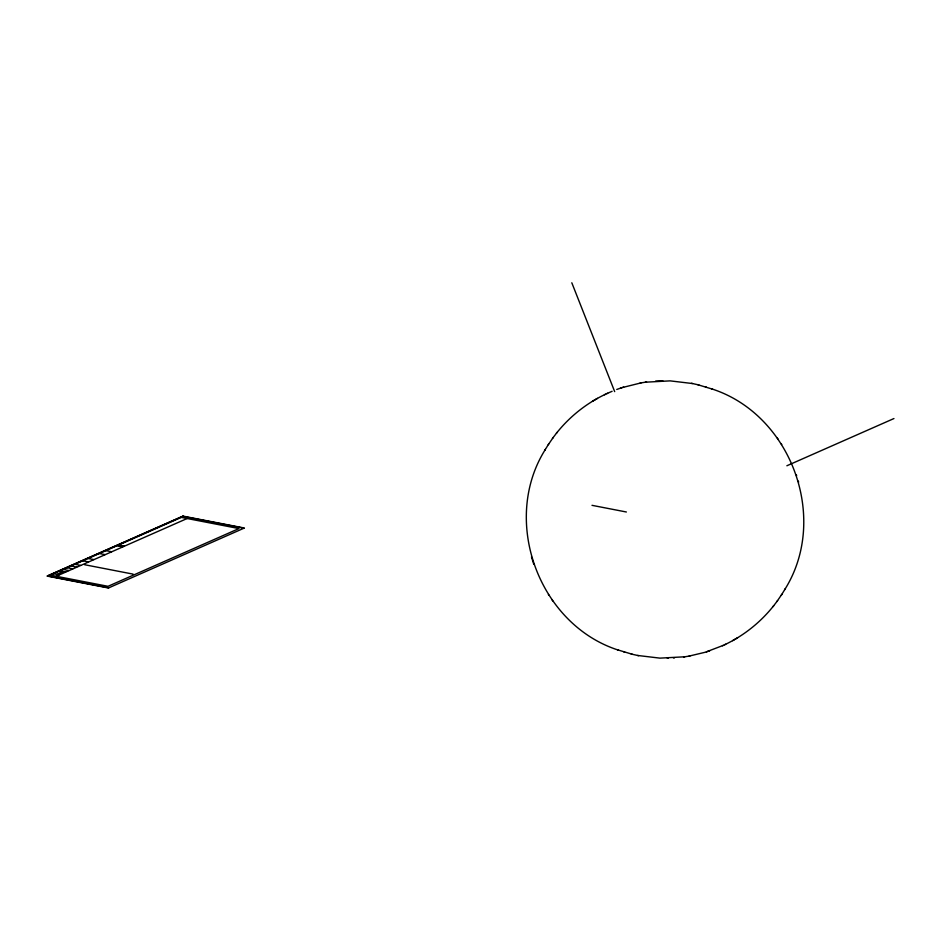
<?xml version="1.0" encoding="UTF-8"?>
<svg xmlns="http://www.w3.org/2000/svg" width="941" height="941" viewBox="0 0 941 941"><rect width="100%" height="100%" fill="white"/><g stroke="black" fill="none" stroke-linecap="round" stroke-linejoin="round"><path stroke-width="1.41" d="M545.38 449.398C500.588 520.373 538.675 624.695 618.613 650.196M784.735 589.607C829.492 518.632 791.405 414.311 711.502 388.809M548.25 444.717L553.167 437.53M776.948 601.475L781.865 594.289M544.792 450.351L548.791 443.811M781.324 595.183L785.312 588.654M556.46 433.213C569.552 416.71 586.455 403.207 605.534 394.232M724.582 644.773C743.649 635.798 760.563 622.295 773.655 605.781M552.485 438.424L557.084 432.39M773.032 606.616L777.619 600.581M597.5 398.349L592.512 401.266M732.616 640.656L737.603 637.739M606.827 393.632L612.109 391.291M689.035 656.112L705.279 652.242L723.288 645.373M604.416 394.761L607.663 393.232M722.453 645.761L725.699 644.244M119.142 546.086L120.648 545.415M56.989 574.375L63.388 571.552M120.942 546.439L122.459 545.768M56.213 576.268L187.141 518.515M786.864 465.771L893.95 418.545M616.743 389.468L621.307 387.892M622.483 387.516L641.08 382.881M706.444 651.878L709.702 650.819M620.413 388.186L623.671 387.127M645.373 382.199L670.168 380.87L692.517 383.54M637.598 655.465L659.947 658.135L684.73 656.794M640.103 383.034L646.549 382.011M683.566 656.983L690.012 655.959M662.829 380.787L655.642 381.093M667.287 658.218L668.439 658.171M673.462 657.947L674.474 657.912M591.995 505.329L626.377 511.998M243.79 528.195L182.707 516.35L47.65 575.916L108.733 587.76M118.848 545.062L124.259 546.121M117.343 545.733L122.742 546.78M106.121 550.685L111.532 551.732M99.581 553.567L104.98 554.614M88.36 558.519L93.771 559.566M83.067 560.848L88.478 561.895M84.561 564.706L133.069 574.116M75.151 564.341L80.561 565.388M71.257 566.059L76.668 567.105M67.364 567.776L72.775 568.823M63.482 569.493L68.881 570.54M60.2 570.928L65.611 571.987M60.189 572.963L62.412 573.398M53.79 573.763L59.201 574.81M697.822 384.728L712.549 389.162M617.567 649.831L632.293 654.266M691.482 383.316L698.928 384.975M631.188 654.03L638.633 655.689M705.268 386.727L706.256 387.069M623.859 651.937L624.848 652.278M777.325 438.059L777.948 438.941M781.112 443.599L781.736 444.493M548.38 594.5L549.003 595.406M552.167 600.052L552.79 600.946M571.81 282.782L614.685 391.621M796.321 474.687L796.651 475.723M798.309 481.11L798.638 482.145M531.477 556.86L533.794 564.318M183.013 516.115L47.05 576.08L108.427 587.996L244.389 528.019L183.013 516.115M181.295 517.385L50.367 575.127L108.015 586.314L238.943 528.571L181.295 517.385"/></g></svg>
